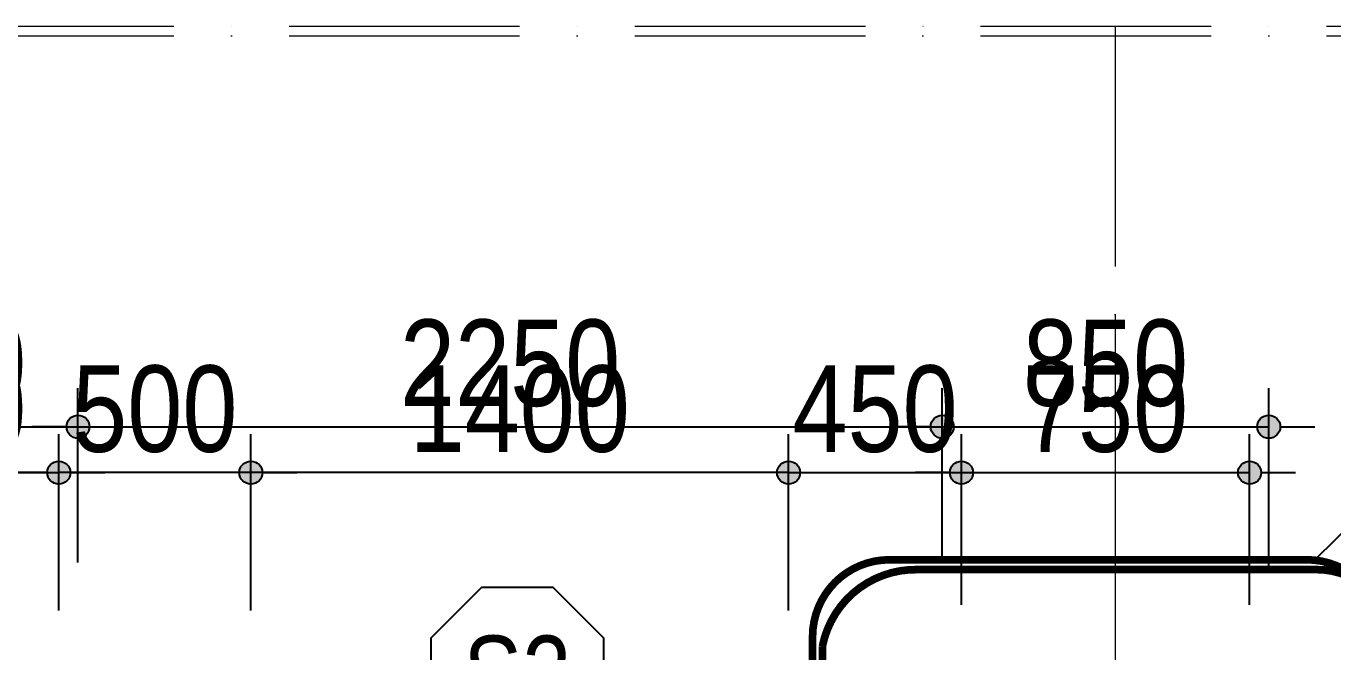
# Model space of a CAD drawing. Header units: millimetres. Extents: x 1201 to 176852, y 279 to 65351.
# Drawn here: x 36094 to 39496, y 22992 to 24620 of the extents above; entities that cross this region are included whole.
import ezdxf
from ezdxf.enums import TextEntityAlignment as Align

# ---------------------------------------------------------------- set-up
doc = ezdxf.new("R2010")
doc.units = ezdxf.units.MM
doc.linetypes.add('ACAD_ISO10W100', pattern=[18, 12, -3, 0, -3])
doc.linetypes.add('DASHED2', pattern=[0.375, 0.25, -0.125])
for name, color, linetype in [('daucat', 220, 'Continuous'), ('DIM', 1, 'Continuous'), ('TAGS', 60, 'Continuous'), ('TEXT', 7, 'Continuous')]:
    doc.layers.add(name, color=color, linetype=linetype)
doc.layers.add('TRUC', color=24, linetype='Continuous', lineweight=0)
doc.styles.add('HEL-CONDENSE', font='')
doc.styles.add('VNI-HELVE-CONDENSEN', font='')
doc.styles.get('HEL-CONDENSE').set_extended_font_data('VNI-Helve-Condense')
doc.styles.get('VNI-HELVE-CONDENSEN').set_extended_font_data('VNI-Helve-Condense')
doc.dimstyles.new('D100', dxfattribs={"dimtxt": 225, "dimasz": 1.2, "dimexe": 100, "dimexo": 0, "dimgap": 50, "dimtad": 1, "dimdec": 0, "dimzin": 13, "dimdsep": 46, "dimtxsty": 'HEL-CONDENSE', "dimblk": 'D50', "dimcen": 0, "dimclrd": 1, "dimclre": 1, "dimclrt": 7, "dimadec": 0, "dimazin": 0, "dimtfac": 1, "dimtdec": 0, "dimtmove": 0, "dimatfit": 3, "dimldrblk": 'D50', "dimfxl": 1, "dimtolj": 1, "dimtzin": 13, "dimarcsym": 0})

# ---------------------------------------------------------------- blocks, each defined once
blk = doc.blocks.new('D50')
at = {"layer": 'DIM'}
blk.add_hatch(color=256, dxfattribs=at).paths.add_polyline_path([(25, 0, 1), (-25, 0, 1)])
blk.add_line((25, 0), (100, 0), dxfattribs=at)
blk.add_circle((0, 0), 25, dxfattribs=at)
blk = doc.blocks.new('*D130')
at = {"layer": 'DEFPOINTS', "color": 0, "transparency": 16777216}
for p in [(36229.1, 23577.7), (35529.1, 23224.8), (36229.1, 23224.8)]:
    blk.add_point(p, dxfattribs=at)
at = {"layer": 'DIM', "color": 1, "lineweight": -2, "transparency": 16777216}
for p, q in [((35529.1, 23224.8), (35529.1, 23677.7)), ((36229.1, 23224.8), (36229.1, 23677.7)), ((35530.3, 23577.7), (36227.9, 23577.7))]:
    blk.add_line(p, q, dxfattribs=at)
at = {"layer": 'DIM', "color": 1, "lineweight": -2, "transparency": 16777216, "xscale": 1.199999999999999, "yscale": 1.199999999999999, "zscale": 1.199999999999999, "rotation": 180}
blk.add_blockref('D50', (35529.1, 23577.7), dxfattribs=at)
at = {"layer": 'DIM', "color": 1, "lineweight": -2, "transparency": 16777216, "xscale": 1.199999999999999, "yscale": 1.199999999999999, "zscale": 1.199999999999999}
blk.add_blockref('D50', (36229.1, 23577.7), dxfattribs=at)
at = {"layer": 'DIM', "color": 7, "transparency": 16777216, "insert": (35879.1, 23742.6), "char_height": 225, "attachment_point": 5, "style": 'HEL-CONDENSE'}
blk.add_mtext('\\A1;700', dxfattribs=at)
blk = doc.blocks.new('*D131')
at = {"layer": 'DEFPOINTS', "color": 0, "transparency": 16777216}
for p in [(38479.1, 23577.7), (36229.1, 23224.8), (38479.1, 23224.8)]:
    blk.add_point(p, dxfattribs=at)
at = {"layer": 'DIM', "color": 1, "lineweight": -2, "transparency": 16777216}
for p, q in [((36229.1, 23224.8), (36229.1, 23677.7)), ((38479.1, 23224.8), (38479.1, 23677.7)), ((36230.3, 23577.7), (38477.9, 23577.7))]:
    blk.add_line(p, q, dxfattribs=at)
at = {"layer": 'DIM', "color": 1, "lineweight": -2, "transparency": 16777216, "xscale": 1.199999999999999, "yscale": 1.199999999999999, "zscale": 1.199999999999999, "rotation": 180}
blk.add_blockref('D50', (36229.1, 23577.7), dxfattribs=at)
at = {"layer": 'DIM', "color": 1, "lineweight": -2, "transparency": 16777216, "xscale": 1.199999999999999, "yscale": 1.199999999999999, "zscale": 1.199999999999999}
blk.add_blockref('D50', (38479.1, 23577.7), dxfattribs=at)
at = {"layer": 'DIM', "color": 7, "transparency": 16777216, "insert": (37354.1, 23742.6), "char_height": 225, "attachment_point": 5, "style": 'HEL-CONDENSE'}
blk.add_mtext('\\A1;2250', dxfattribs=at)
blk = doc.blocks.new('*D132')
at = {"layer": 'DEFPOINTS', "color": 0, "transparency": 16777216}
for p in [(39329.1, 23577.7), (38479.1, 23224.8), (39329.1, 23210.1)]:
    blk.add_point(p, dxfattribs=at)
at = {"layer": 'DIM', "color": 1, "lineweight": -2, "transparency": 16777216}
for p, q in [((38479.1, 23224.8), (38479.1, 23677.7)), ((39329.1, 23210.1), (39329.1, 23677.7)), ((38480.3, 23577.7), (39327.9, 23577.7))]:
    blk.add_line(p, q, dxfattribs=at)
at = {"layer": 'DIM', "color": 1, "lineweight": -2, "transparency": 16777216, "xscale": 1.199999999999999, "yscale": 1.199999999999999, "zscale": 1.199999999999999, "rotation": 180}
blk.add_blockref('D50', (38479.1, 23577.7), dxfattribs=at)
at = {"layer": 'DIM', "color": 1, "lineweight": -2, "transparency": 16777216, "xscale": 1.199999999999999, "yscale": 1.199999999999999, "zscale": 1.199999999999999}
blk.add_blockref('D50', (39329.1, 23577.7), dxfattribs=at)
at = {"layer": 'DIM', "color": 7, "transparency": 16777216, "insert": (38904.1, 23742.6), "char_height": 225, "attachment_point": 5, "style": 'HEL-CONDENSE'}
blk.add_mtext('\\A1;850', dxfattribs=at)
blk = doc.blocks.new('KH-CUADI')
at = {"layer": 'TAGS'}
blk.add_lwpolyline([(-124.3, 300), (-300, 124.3), (-300, -124.3), (-124.3, -300), (124.3, -300), (300, -124.3), (300, 124.3), (124.3, 300)], close=True, dxfattribs=at)
at = {"layer": 'TAGS', "style": 'VNI-HELVE-CONDENSEN'}
blk.add_attdef('D', text='', height=300, dxfattribs=at).set_placement((0, 0), align=Align.MIDDLE)
blk = doc.blocks.new('*D619')
at = {"layer": 'DEFPOINTS', "color": 0, "transparency": 16777216}
for p in [(36179.1, 23458.3), (35579.1, 23099.8), (36179.1, 23099.8)]:
    blk.add_point(p, dxfattribs=at)
at = {"layer": 'DIM', "color": 1, "lineweight": -2, "transparency": 16777216}
for p, q in [((35579.1, 23099.8), (35579.1, 23558.3)), ((36179.1, 23099.8), (36179.1, 23558.3)), ((35580.3, 23458.3), (36177.9, 23458.3))]:
    blk.add_line(p, q, dxfattribs=at)
at = {"layer": 'DIM', "color": 1, "lineweight": -2, "transparency": 16777216, "xscale": 1.199999999999999, "yscale": 1.199999999999999, "zscale": 1.199999999999999, "rotation": 180}
blk.add_blockref('D50', (35579.1, 23458.3), dxfattribs=at)
at = {"layer": 'DIM', "color": 1, "lineweight": -2, "transparency": 16777216, "xscale": 1.199999999999999, "yscale": 1.199999999999999, "zscale": 1.199999999999999}
blk.add_blockref('D50', (36179.1, 23458.3), dxfattribs=at)
at = {"layer": 'DIM', "color": 7, "transparency": 16777216, "insert": (35879.1, 23623.2), "char_height": 225, "attachment_point": 5, "style": 'HEL-CONDENSE'}
blk.add_mtext('\\A1;600', dxfattribs=at)
blk = doc.blocks.new('*D620')
at = {"layer": 'DEFPOINTS', "color": 0, "transparency": 16777216}
for p in [(38529.1, 23458.3), (38079.1, 23099.8), (38529.1, 23114.3)]:
    blk.add_point(p, dxfattribs=at)
at = {"layer": 'DIM', "color": 1, "lineweight": -2, "transparency": 16777216}
for p, q in [((38079.1, 23099.8), (38079.1, 23558.3)), ((38529.1, 23114.3), (38529.1, 23558.3)), ((38080.3, 23458.3), (38527.9, 23458.3))]:
    blk.add_line(p, q, dxfattribs=at)
at = {"layer": 'DIM', "color": 1, "lineweight": -2, "transparency": 16777216, "xscale": 1.199999999999999, "yscale": 1.199999999999999, "zscale": 1.199999999999999, "rotation": 180}
blk.add_blockref('D50', (38079.1, 23458.3), dxfattribs=at)
at = {"layer": 'DIM', "color": 1, "lineweight": -2, "transparency": 16777216, "xscale": 1.199999999999999, "yscale": 1.199999999999999, "zscale": 1.199999999999999}
blk.add_blockref('D50', (38529.1, 23458.3), dxfattribs=at)
at = {"layer": 'DIM', "color": 7, "transparency": 16777216, "insert": (38304.1, 23623.2), "char_height": 225, "attachment_point": 5, "style": 'HEL-CONDENSE'}
blk.add_mtext('\\A1;450', dxfattribs=at)
blk = doc.blocks.new('*D621')
at = {"layer": 'DEFPOINTS', "color": 0, "transparency": 16777216}
for p in [(39279.1, 23458.3), (38529.1, 23114.3), (39279.1, 23114.3)]:
    blk.add_point(p, dxfattribs=at)
at = {"layer": 'DIM', "color": 1, "lineweight": -2, "transparency": 16777216}
for p, q in [((38529.1, 23114.3), (38529.1, 23558.3)), ((39279.1, 23114.3), (39279.1, 23558.3)), ((38530.3, 23458.3), (39277.9, 23458.3))]:
    blk.add_line(p, q, dxfattribs=at)
at = {"layer": 'DIM', "color": 1, "lineweight": -2, "transparency": 16777216, "xscale": 1.199999999999999, "yscale": 1.199999999999999, "zscale": 1.199999999999999, "rotation": 180}
blk.add_blockref('D50', (38529.1, 23458.3), dxfattribs=at)
at = {"layer": 'DIM', "color": 1, "lineweight": -2, "transparency": 16777216, "xscale": 1.199999999999999, "yscale": 1.199999999999999, "zscale": 1.199999999999999}
blk.add_blockref('D50', (39279.1, 23458.3), dxfattribs=at)
at = {"layer": 'DIM', "color": 7, "transparency": 16777216, "insert": (38904.1, 23623.2), "char_height": 225, "attachment_point": 5, "style": 'HEL-CONDENSE'}
blk.add_mtext('\\A1;750', dxfattribs=at)
blk = doc.blocks.new('*D566')
at = {"layer": 'DEFPOINTS', "color": 0, "transparency": 16777216}
for p in [(36679.1, 23458.3), (36679.1, 23099.8), (38079.1, 23099.8)]:
    blk.add_point(p, dxfattribs=at)
at = {"layer": 'DIM', "color": 1, "lineweight": -2, "transparency": 16777216}
for p, q in [((36679.1, 23099.8), (36679.1, 23558.3)), ((38079.1, 23099.8), (38079.1, 23558.3)), ((38077.9, 23458.3), (36680.3, 23458.3))]:
    blk.add_line(p, q, dxfattribs=at)
at = {"layer": 'DIM', "color": 1, "lineweight": -2, "transparency": 16777216, "xscale": 1.199999999999999, "yscale": 1.199999999999999, "zscale": 1.199999999999999, "rotation": 180}
blk.add_blockref('D50', (36679.1, 23458.3), dxfattribs=at)
at = {"layer": 'DIM', "color": 1, "lineweight": -2, "transparency": 16777216, "xscale": 1.199999999999999, "yscale": 1.199999999999999, "zscale": 1.199999999999999}
blk.add_blockref('D50', (38079.1, 23458.3), dxfattribs=at)
at = {"layer": 'DIM', "color": 7, "transparency": 16777216, "insert": (37379.1, 23623.2), "char_height": 225, "attachment_point": 5, "style": 'HEL-CONDENSE'}
blk.add_mtext('\\A1;1400', dxfattribs=at)
blk = doc.blocks.new('*D567')
at = {"layer": 'DEFPOINTS', "color": 0, "transparency": 16777216}
for p in [(36179.1, 23458.3), (36179.1, 23099.8), (36679.1, 23099.8)]:
    blk.add_point(p, dxfattribs=at)
at = {"layer": 'DIM', "color": 1, "lineweight": -2, "transparency": 16777216}
for p, q in [((36179.1, 23099.8), (36179.1, 23558.3)), ((36679.1, 23099.8), (36679.1, 23558.3)), ((36677.9, 23458.3), (36180.3, 23458.3))]:
    blk.add_line(p, q, dxfattribs=at)
at = {"layer": 'DIM', "color": 1, "lineweight": -2, "transparency": 16777216, "xscale": 1.199999999999999, "yscale": 1.199999999999999, "zscale": 1.199999999999999, "rotation": 180}
blk.add_blockref('D50', (36179.1, 23458.3), dxfattribs=at)
at = {"layer": 'DIM', "color": 1, "lineweight": -2, "transparency": 16777216, "xscale": 1.199999999999999, "yscale": 1.199999999999999, "zscale": 1.199999999999999}
blk.add_blockref('D50', (36679.1, 23458.3), dxfattribs=at)
at = {"layer": 'DIM', "color": 7, "transparency": 16777216, "insert": (36429.1, 23623.2), "char_height": 225, "attachment_point": 5, "style": 'HEL-CONDENSE'}
blk.add_mtext('\\A1;500', dxfattribs=at)

msp = doc.modelspace()

# ---------------------------------------------------------------- linework, layer by layer
at = {"layer": 'daucat', "linetype": 'DASHED2', "ltscale": 500, "const_width": 20}
for points in [[(38341.45, 23231.594), (39428.738, 23231.594, -0.41421356), (39628.738, 23031.594), (39628.738, 22222.2, -0.41421356), (39428.738, 22022.2), (38341.45, 22022.2, -0.41421356), (38141.45, 22222.2), (38141.45, 23031.594, -0.41421356)], [(38416.921, 23206.041), (39454.208, 23206.041, -0.41421356), (39654.208, 23006.041), (39654.208, 22196.647, -0.41421356), (39454.208, 21996.647), (38366.921, 21996.647, -0.41421356), (38166.921, 22196.647), (38166.921, 23006.041, -0.36593789)]]:
    msp.add_lwpolyline(points, format="xyb", close=True, dxfattribs=at)
at = {"layer": 'TEXT', "color": 7, "linetype": 'ByBlock'}
msp.add_lwpolyline([(39447.925, 23230.672), (39964.239, 23738.68), (40205.583, 23738.68)], dxfattribs=at)
at = {"layer": 'TRUC', "linetype": 'ACAD_ISO10W100', "ltscale": 50}
for points in [[(3475.094, 24619.951), (41245.405, 24619.951), (41245.405, 3517.922), (3475.094, 3517.922)], [(3475.094, 24594.951), (41245.405, 24594.951), (41245.405, 3517.922), (3475.094, 3517.922)]]:
    msp.add_lwpolyline(points, close=True, dxfattribs=at)
at = {"layer": 'TRUC', "linetype": 'DASHED2', "ltscale": 1000}
msp.add_lwpolyline([(38929.078, 24619.951), (38929.078, 8847.694)], dxfattribs=at)
at = {"layer": 'TRUC', "linetype": 'ACAD_ISO10W100', "ltscale": 50}
for points in [[(38929.078, 24619.951), (38929.078, 8847.694)], [(38929.078, 24594.951), (38929.078, 3517.922)]]:
    msp.add_lwpolyline(points, dxfattribs=at)

# ---------------------------------------------------------------- block references
at = {"layer": 'TAGS', "linetype": 'Continuous'}
ref = msp.add_blockref('KH-CUADI', (37372.669, 22934.33), dxfattribs=dict(at, xscale=0.75, yscale=0.75, zscale=0.75, rotation=180))
ref.add_attrib('D', 'S2', dxfattribs={"color": 7, "height": 200, "style": 'VNI-HELVE-CONDENSEN'}).set_placement((37372.669, 22934.33), align=Align.MIDDLE)

# ---------------------------------------------------------------- dimensions: what is measured, and where the dimension line sits
at = {"layer": 'DIM'}
for base, p1, p2, picture, middle in [((36229.078, 23577.669), (35529.078, 23224.834), (36229.078, 23224.834), '*D130', (35879.078, 23742.569)), ((38479.078, 23577.669), (36229.078, 23224.834), (38479.078, 23224.834), '*D131', (37354.078, 23742.569)), ((39329.078, 23577.669), (38479.078, 23224.834), (39329.078, 23210.122), '*D132', (38904.078, 23742.569)), ((36179.078, 23458.302), (35579.078, 23099.848), (36179.078, 23099.848), '*D619', (35879.078, 23623.202)), ((39279.078, 23458.302), (38529.078, 23114.263), (39279.078, 23114.263), '*D621', (38904.078, 23623.202))]:
    dim = msp.add_linear_dim(base=base, p1=p1, p2=p2, dimstyle='D100', override={"dimtmove": 1}, dxfattribs=at)
    dim.commit()
    dim.dimension.update_dxf_attribs({"geometry": picture, "text_midpoint": middle})
dim = msp.add_linear_dim(base=(36179.078, 23458.302), p1=(36679.078, 23099.848), p2=(36179.078, 23099.848), dimstyle='D100', dxfattribs=at)
dim.commit()
dim.dimension.update_dxf_attribs({"geometry": '*D567', "text_midpoint": (36429.078, 23458.302), "dimtype": 160})
dim = msp.add_linear_dim(base=(36679.078, 23458.302), p1=(38079.078, 23099.848), p2=(36679.078, 23099.848), dimstyle='D100', dxfattribs=at)
dim.commit()
dim.dimension.update_dxf_attribs({"geometry": '*D566', "text_midpoint": (37379.078, 23623.202)})
dim = msp.add_linear_dim(base=(38529.078, 23458.302), p1=(38079.078, 23099.848), p2=(38529.078, 23114.263), dimstyle='D100', override={"dimtmove": 1}, dxfattribs=at)
dim.commit()
dim.dimension.update_dxf_attribs({"geometry": '*D620', "text_midpoint": (38304.078, 23458.302), "dimtype": 160})

doc.saveas('drawing.dxf')
